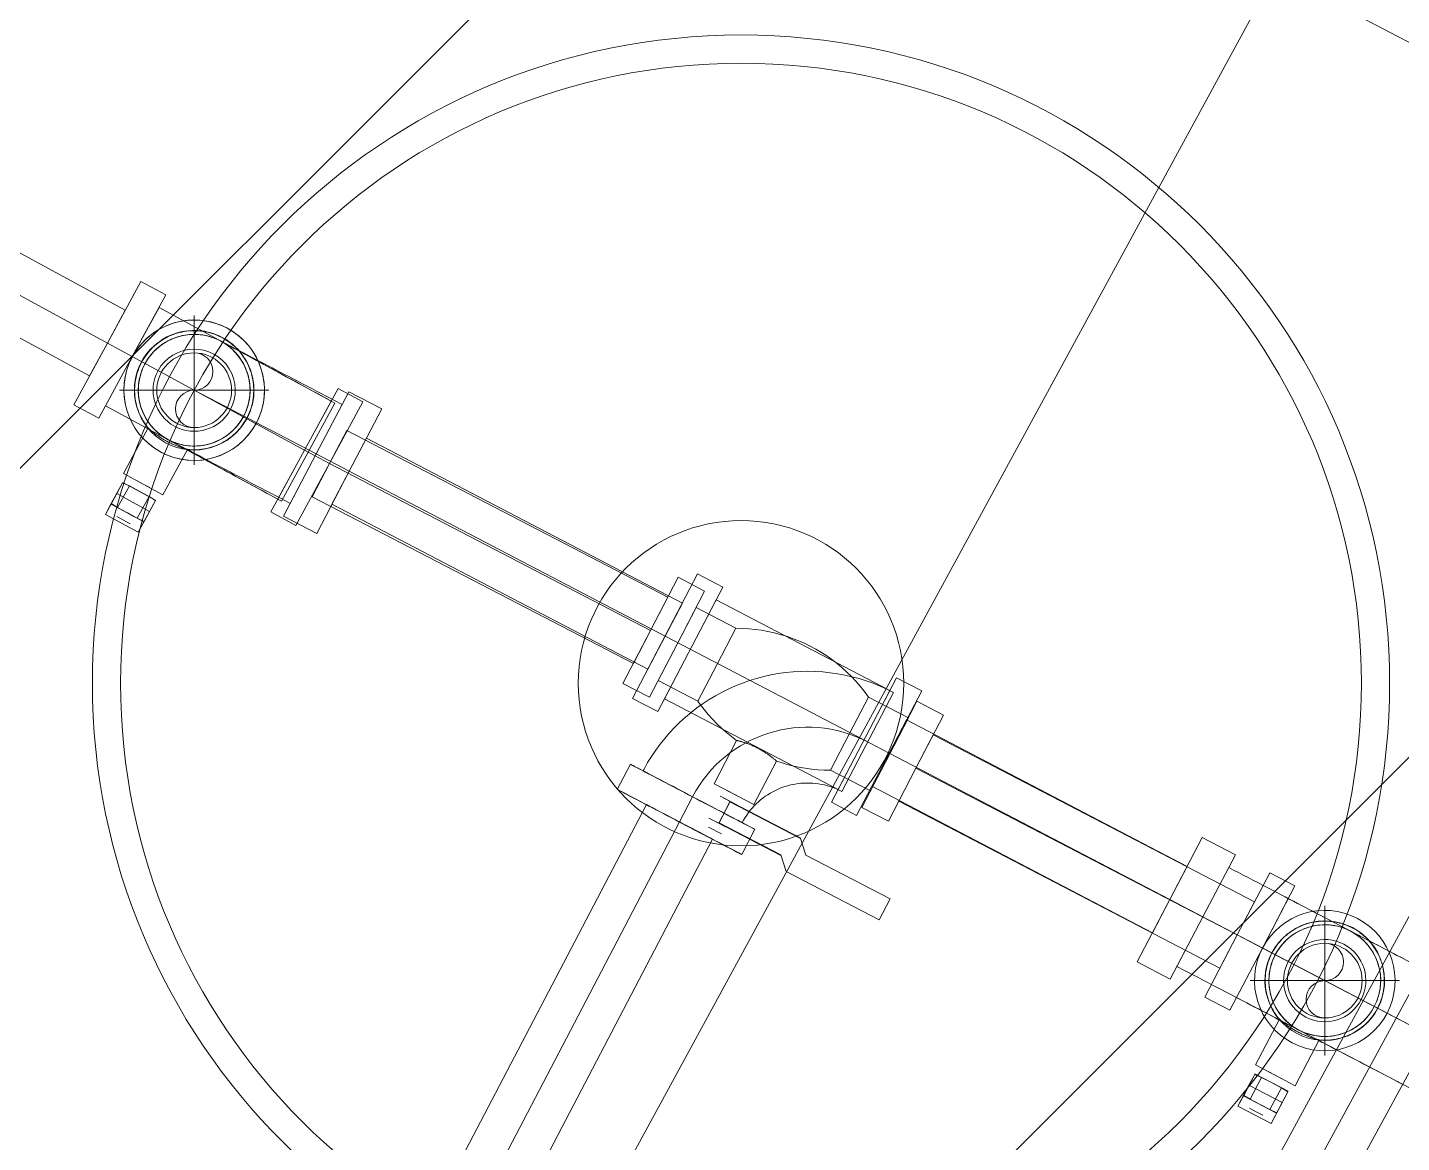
# Model space of a CAD drawing. Header units: metres. Extents: x -207 to 292, y -187 to 169.
# Drawn here: x 11.7851 to 12.1527, y 98.7111 to 99.0096 of the extents above; entities that cross this region are included whole.
import ezdxf

# ---------------------------------------------------------------- set-up
doc = ezdxf.new("R2010")
doc.units = ezdxf.units.M
for name, color, linetype, lineweight in [('A-ROOF-PATT', 7, 'Continuous', 9), ('M-EQPM', 7, 'Continuous', 9), ('P-PIPE', 7, 'Continuous', 9), ('P-PIPE-CNTR', 7, 'Continuous', 9), ('S-BEAM', 7, 'Continuous', 9)]:
    doc.layers.add(name, color=color, linetype=linetype, lineweight=lineweight)
doc.layers.add('PR10-ARQ-PL-001-Emplazamiento-C-1_dwg', color=7, linetype='Continuous', lineweight=9, true_color=0x767676)

# ---------------------------------------------------------------- blocks, each defined once
blk = doc.blocks.new('M_HSS Rectangular - 5 x 5 cm-2120839-PLANTA EMPLAZAMIENTO ACTUALIZADO')
at = {"layer": 'S-BEAM'}
blk.add_line((1.1932, 0.025), (-1.1917, 0.025), dxfattribs=at)
blk = doc.blocks.new('Plastico - Codo - PL - Codo-V76-PLANTA EMPLAZAMIENTO ACTUALIZADO')
at = {"layer": 'P-PIPE'}
for p, q in [((11.87105, 98.91207), (11.86234, 98.89541)), ((11.87991, 98.90744), (11.87105, 98.91207)), ((11.86926, 98.90866), (11.86234, 98.89541)), ((11.8712, 98.89078), (11.87991, 98.90744)), ((11.86234, 98.89541), (11.85363, 98.87875)), ((11.86234, 98.89541), (11.85542, 98.88216)), ((11.8625, 98.87412), (11.8712, 98.89078)), ((11.85363, 98.87875), (11.8625, 98.87412))]:
    blk.add_line(p, q, dxfattribs=at)
at = {"layer": 'P-PIPE', "flags": 128}
for points in [[(11.81646, 98.91938), (11.81675, 98.91991), (11.81706, 98.92042), (11.81739, 98.92092), (11.81774, 98.92141), (11.8181, 98.92188), (11.81849, 98.92233), (11.81889, 98.92278), (11.81931, 98.9232), (11.81975, 98.92361), (11.8202, 98.924), (11.82067, 98.92437), (11.82116, 98.92472), (11.82165, 98.92505), (11.82216, 98.92536), (11.82269, 98.92566), (11.82322, 98.92593), (11.82376, 98.92618), (11.82432, 98.9264), (11.82488, 98.92661), (11.82545, 98.92679), (11.82602, 98.92695), (11.82661, 98.92708), (11.82719, 98.9272), (11.82779, 98.92729), (11.82838, 98.92735), (11.82898, 98.92739), (11.82957, 98.92741), (11.83017, 98.9274), (11.83077, 98.92737), (11.83136, 98.92732), (11.83196, 98.92724), (11.83255, 98.92714), (11.83313, 98.92701), (11.83371, 98.92687), (11.83428, 98.92669), (11.83485, 98.9265), (11.83541, 98.92628), (11.83595, 98.92604), (11.83649, 98.92578), (11.83664, 98.92571)], [(11.83664, 98.92571), (11.83716, 98.92542), (11.83767, 98.92511), (11.83817, 98.92479), (11.83866, 98.92444), (11.83913, 98.92407), (11.83959, 98.92368), (11.84003, 98.92328), (11.84045, 98.92286), (11.84086, 98.92242), (11.84125, 98.92197), (11.84162, 98.9215), (11.84197, 98.92102), (11.84231, 98.92052), (11.84262, 98.92001), (11.84291, 98.91949), (11.84318, 98.91895), (11.84343, 98.91841), (11.84366, 98.91786), (11.84386, 98.91729), (11.84404, 98.91672), (11.8442, 98.91615), (11.84434, 98.91557), (11.84445, 98.91498), (11.84454, 98.91439), (11.8446, 98.91379), (11.84464, 98.9132), (11.84466, 98.9126), (11.84466, 98.912), (11.84463, 98.9114), (11.84457, 98.91081), (11.84449, 98.91022), (11.84439, 98.90963), (11.84427, 98.90904), (11.84412, 98.90846), (11.84395, 98.90789), (11.84375, 98.90732), (11.84354, 98.90677), (11.8433, 98.90622), (11.84304, 98.90568), (11.84296, 98.90554)], [(11.83664, 98.92571), (11.83666, 98.9257), (11.83674, 98.92566), (11.83687, 98.92559), (11.83705, 98.92549), (11.83729, 98.92537), (11.83757, 98.92522), (11.83791, 98.92505), (11.83829, 98.92484), (11.83873, 98.92462), (11.83921, 98.92436), (11.83974, 98.92409), (11.84032, 98.92378), (11.84095, 98.92346), (11.84162, 98.92311), (11.84234, 98.92273), (11.84309, 98.92234), (11.84389, 98.92192), (11.84473, 98.92148), (11.84561, 98.92102), (11.84653, 98.92054), (11.84749, 98.92004), (11.84848, 98.91952), (11.8495, 98.91899), (11.85055, 98.91844), (11.85164, 98.91787), (11.85275, 98.91729), (11.85389, 98.9167), (11.85505, 98.91609), (11.85623, 98.91547), (11.85744, 98.91484), (11.85867, 98.9142), (11.85991, 98.91355), (11.86117, 98.91289), (11.86244, 98.91223), (11.86372, 98.91156), (11.86501, 98.91088), (11.86631, 98.91021), (11.86761, 98.90953), (11.86891, 98.90884), (11.86926, 98.90866)], [(11.82279, 98.89921), (11.82226, 98.8995), (11.82175, 98.89981), (11.82125, 98.90013), (11.82077, 98.90048), (11.82029, 98.90085), (11.81984, 98.90124), (11.8194, 98.90164), (11.81897, 98.90206), (11.81857, 98.9025), (11.81818, 98.90295), (11.8178, 98.90342), (11.81745, 98.9039), (11.81712, 98.9044), (11.81681, 98.90491), (11.81652, 98.90543), (11.81625, 98.90597), (11.816, 98.90651), (11.81577, 98.90706), (11.81557, 98.90763), (11.81538, 98.9082), (11.81522, 98.90877), (11.81509, 98.90935), (11.81498, 98.90994), (11.81489, 98.91053), (11.81482, 98.91113), (11.81478, 98.91172), (11.81476, 98.91232), (11.81477, 98.91292), (11.8148, 98.91352), (11.81485, 98.91411), (11.81493, 98.9147), (11.81503, 98.91529), (11.81516, 98.91588), (11.81531, 98.91646), (11.81548, 98.91703), (11.81567, 98.9176), (11.81589, 98.91815), (11.81613, 98.9187), (11.81639, 98.91924), (11.81646, 98.91938)], [(11.84296, 98.90554), (11.84268, 98.90501), (11.84237, 98.9045), (11.84204, 98.904), (11.84169, 98.90351), (11.84132, 98.90304), (11.84094, 98.90259), (11.84053, 98.90214), (11.84011, 98.90172), (11.83967, 98.90131), (11.83922, 98.90092), (11.83875, 98.90055), (11.83827, 98.9002), (11.83777, 98.89987), (11.83726, 98.89956), (11.83674, 98.89926), (11.83621, 98.89899), (11.83566, 98.89874), (11.83511, 98.89852), (11.83455, 98.89831), (11.83398, 98.89813), (11.8334, 98.89797), (11.83282, 98.89784), (11.83223, 98.89772), (11.83164, 98.89763), (11.83105, 98.89757), (11.83045, 98.89753), (11.82985, 98.89751), (11.82925, 98.89752), (11.82866, 98.89755), (11.82806, 98.8976), (11.82747, 98.89768), (11.82688, 98.89778), (11.82629, 98.89791), (11.82571, 98.89805), (11.82514, 98.89823), (11.82458, 98.89842), (11.82402, 98.89864), (11.82347, 98.89888), (11.82293, 98.89914), (11.82279, 98.89921)], [(11.85542, 98.88216), (11.85411, 98.88284), (11.85281, 98.88352), (11.85151, 98.8842), (11.85022, 98.88488), (11.84894, 98.88555), (11.84766, 98.88621), (11.8464, 98.88687), (11.84515, 98.88752), (11.84392, 98.88817), (11.84271, 98.8888), (11.84152, 98.88942), (11.84035, 98.89003), (11.83921, 98.89063), (11.83809, 98.89122), (11.83699, 98.89179), (11.83593, 98.89234), (11.8349, 98.89288), (11.8339, 98.8934), (11.83294, 98.89391), (11.83201, 98.89439), (11.83112, 98.89486), (11.83027, 98.8953), (11.82946, 98.89573), (11.82869, 98.89613), (11.82796, 98.89651), (11.82728, 98.89686), (11.82664, 98.8972), (11.82605, 98.89751), (11.8255, 98.89779), (11.82501, 98.89805), (11.82456, 98.89829), (11.82416, 98.89849), (11.82381, 98.89868), (11.82351, 98.89883), (11.82326, 98.89896), (11.82307, 98.89906), (11.82292, 98.89914), (11.82283, 98.89919), (11.82279, 98.89921)]]:
    blk.add_lwpolyline(points, dxfattribs=at)
at = {"layer": 'P-PIPE'}
for radius, start, end in [(0.0188, 332.4113, 152.4113), (0.0188, 332.4113, 152.4113), (0.01495, 332.4113, 152.4113), (0.0188, 152.4113, 332.4113), (0.0188, 152.4113, 332.4113), (0.01495, 152.4113, 332.4113)]:
    blk.add_arc((11.82971, 98.91246), radius, start, end, dxfattribs=at)
blk = doc.blocks.new('Plastico - Codo - PL - Codo-V77-PLANTA EMPLAZAMIENTO ACTUALIZADO')
at = {"layer": 'P-PIPE'}
for p, q in [((12.0994, 98.79275), (12.09069, 98.77609)), ((12.10826, 98.78812), (12.0994, 98.79275)), ((12.09956, 98.77146), (12.10826, 98.78812)), ((12.10648, 98.78471), (12.09956, 98.77146)), ((12.09069, 98.77609), (12.08199, 98.75943)), ((12.09085, 98.75479), (12.09956, 98.77146)), ((12.09956, 98.77146), (12.09263, 98.75821)), ((12.08199, 98.75943), (12.09085, 98.75479))]:
    blk.add_line(p, q, dxfattribs=at)
at = {"layer": 'P-PIPE', "flags": 128}
for points in [[(12.10648, 98.78471), (12.10779, 98.78402), (12.10909, 98.78334), (12.11039, 98.78267), (12.11168, 98.78199), (12.11296, 98.78132), (12.11424, 98.78065), (12.1155, 98.77999), (12.11675, 98.77934), (12.11798, 98.7787), (12.11919, 98.77807), (12.12038, 98.77744), (12.12155, 98.77683), (12.12269, 98.77624), (12.12381, 98.77565), (12.1249, 98.77508), (12.12597, 98.77452), (12.127, 98.77399), (12.128, 98.77346), (12.12896, 98.77296), (12.12989, 98.77248), (12.13078, 98.77201), (12.13163, 98.77157), (12.13244, 98.77114), (12.13321, 98.77074), (12.13394, 98.77036), (12.13462, 98.77), (12.13526, 98.76967), (12.13585, 98.76936), (12.1364, 98.76908), (12.13689, 98.76882), (12.13734, 98.76858), (12.13774, 98.76837), (12.13809, 98.76819), (12.13839, 98.76803), (12.13863, 98.76791), (12.13883, 98.7678), (12.13898, 98.76773), (12.13907, 98.76768), (12.13911, 98.76766)], [(12.11894, 98.76133), (12.11922, 98.76186), (12.11953, 98.76237), (12.11986, 98.76287), (12.12021, 98.76335), (12.12058, 98.76383), (12.12096, 98.76428), (12.12137, 98.76472), (12.12179, 98.76515), (12.12222, 98.76555), (12.12268, 98.76594), (12.12315, 98.76632), (12.12363, 98.76667), (12.12413, 98.767), (12.12464, 98.76731), (12.12516, 98.7676), (12.12569, 98.76787), (12.12624, 98.76812), (12.12679, 98.76835), (12.12735, 98.76855), (12.12792, 98.76874), (12.1285, 98.76889), (12.12908, 98.76903), (12.12967, 98.76914), (12.13026, 98.76923), (12.13085, 98.7693), (12.13145, 98.76934), (12.13205, 98.76936), (12.13265, 98.76935), (12.13324, 98.76932), (12.13384, 98.76927), (12.13443, 98.76919), (12.13502, 98.76909), (12.1356, 98.76896), (12.13618, 98.76881), (12.13676, 98.76864), (12.13732, 98.76845), (12.13788, 98.76823), (12.13843, 98.76799), (12.13897, 98.76773), (12.13911, 98.76766)], [(12.13911, 98.76766), (12.13963, 98.76737), (12.14015, 98.76706), (12.14065, 98.76673), (12.14113, 98.76638), (12.1416, 98.76602), (12.14206, 98.76563), (12.1425, 98.76523), (12.14293, 98.76481), (12.14333, 98.76437), (12.14372, 98.76392), (12.14409, 98.76345), (12.14445, 98.76296), (12.14478, 98.76247), (12.14509, 98.76196), (12.14538, 98.76143), (12.14565, 98.7609), (12.1459, 98.76036), (12.14613, 98.7598), (12.14633, 98.75924), (12.14651, 98.75867), (12.14667, 98.7581), (12.14681, 98.75751), (12.14692, 98.75693), (12.14701, 98.75633), (12.14708, 98.75574), (12.14712, 98.75514), (12.14714, 98.75455), (12.14713, 98.75395), (12.1471, 98.75335), (12.14704, 98.75276), (12.14697, 98.75216), (12.14686, 98.75157), (12.14674, 98.75099), (12.14659, 98.75041), (12.14642, 98.74984), (12.14623, 98.74927), (12.14601, 98.74871), (12.14577, 98.74817), (12.14551, 98.74763), (12.14544, 98.74748)], [(12.12526, 98.74116), (12.12474, 98.74144), (12.12423, 98.74175), (12.12373, 98.74208), (12.12324, 98.74243), (12.12277, 98.7428), (12.12231, 98.74318), (12.12187, 98.74359), (12.12145, 98.74401), (12.12104, 98.74445), (12.12065, 98.7449), (12.12028, 98.74537), (12.11993, 98.74585), (12.11959, 98.74635), (12.11928, 98.74686), (12.11899, 98.74738), (12.11872, 98.74791), (12.11847, 98.74846), (12.11824, 98.74901), (12.11804, 98.74957), (12.11786, 98.75014), (12.1177, 98.75072), (12.11756, 98.7513), (12.11745, 98.75189), (12.11736, 98.75248), (12.1173, 98.75307), (12.11725, 98.75367), (12.11724, 98.75427), (12.11724, 98.75487), (12.11727, 98.75546), (12.11733, 98.75606), (12.11741, 98.75665), (12.11751, 98.75724), (12.11763, 98.75783), (12.11778, 98.75841), (12.11795, 98.75898), (12.11815, 98.75954), (12.11836, 98.7601), (12.1186, 98.76065), (12.11886, 98.76119), (12.11894, 98.76133)], [(12.12526, 98.74116), (12.12524, 98.74117), (12.12516, 98.74121), (12.12503, 98.74128), (12.12485, 98.74137), (12.12461, 98.7415), (12.12433, 98.74165), (12.12399, 98.74182), (12.12361, 98.74202), (12.12317, 98.74225), (12.12269, 98.7425), (12.12215, 98.74278), (12.12158, 98.74308), (12.12095, 98.74341), (12.12028, 98.74376), (12.11956, 98.74413), (12.11881, 98.74453), (12.118, 98.74495), (12.11716, 98.74539), (12.11628, 98.74585), (12.11537, 98.74633), (12.11441, 98.74683), (12.11342, 98.74734), (12.1124, 98.74788), (12.11135, 98.74843), (12.11026, 98.74899), (12.10915, 98.74958), (12.10801, 98.75017), (12.10685, 98.75078), (12.10566, 98.7514), (12.10446, 98.75203), (12.10323, 98.75267), (12.10199, 98.75332), (12.10073, 98.75398), (12.09946, 98.75464), (12.09818, 98.75531), (12.09689, 98.75598), (12.09559, 98.75666), (12.09429, 98.75734), (12.09299, 98.75802), (12.09263, 98.75821)], [(12.14544, 98.74748), (12.14515, 98.74696), (12.14484, 98.74645), (12.14451, 98.74595), (12.14416, 98.74546), (12.1438, 98.74499), (12.14341, 98.74453), (12.14301, 98.74409), (12.14259, 98.74367), (12.14215, 98.74326), (12.14169, 98.74287), (12.14123, 98.7425), (12.14074, 98.74215), (12.14024, 98.74181), (12.13973, 98.7415), (12.13921, 98.74121), (12.13868, 98.74094), (12.13814, 98.74069), (12.13758, 98.74046), (12.13702, 98.74026), (12.13645, 98.74008), (12.13587, 98.73992), (12.13529, 98.73978), (12.1347, 98.73967), (12.13411, 98.73958), (12.13352, 98.73952), (12.13292, 98.73948), (12.13232, 98.73946), (12.13173, 98.73946), (12.13113, 98.73949), (12.13053, 98.73955), (12.12994, 98.73963), (12.12935, 98.73973), (12.12877, 98.73985), (12.12819, 98.74), (12.12762, 98.74017), (12.12705, 98.74037), (12.12649, 98.74058), (12.12594, 98.74082), (12.12541, 98.74108), (12.12526, 98.74116)]]:
    blk.add_lwpolyline(points, dxfattribs=at)
at = {"layer": 'P-PIPE'}
for radius, start, end in [(0.0188, 332.4113, 152.4113), (0.0188, 332.4113, 152.4113), (0.01495, 332.4113, 152.4113), (0.0188, 152.4113, 332.4113), (0.0188, 152.4113, 332.4113), (0.01495, 152.4113, 332.4113)]:
    blk.add_arc((12.13219, 98.75441), radius, start, end, dxfattribs=at)
blk = doc.blocks.new('M_Ball Valve - 50-150 mm - 20 mm-2169403-PLANTA EMPLAZAMIENTO ACTUALIZADO')
at = {"layer": 'P-PIPE'}
for p, q in [((11.95918, 98.86237), (11.95181, 98.84817)), ((11.96628, 98.85868), (11.95918, 98.86237)), ((11.9589, 98.84448), (11.96628, 98.85868)), ((11.9589, 98.84448), (11.96398, 98.85425)), ((11.97462, 98.84872), (11.96398, 98.85425)), ((11.97462, 98.84872), (11.96955, 98.83895)), ((11.95181, 98.84817), (11.94443, 98.83397)), ((11.95153, 98.83029), (11.9589, 98.84448)), ((11.95383, 98.83472), (11.9589, 98.84448)), ((11.96955, 98.83895), (11.96448, 98.82919)), ((11.94443, 98.83397), (11.95153, 98.83029)), ((11.95383, 98.83472), (11.96448, 98.82919)), ((12.01012, 98.83028), (12.00505, 98.82052)), ((12.02077, 98.82475), (12.01012, 98.83028)), ((12.02308, 98.82918), (12.0157, 98.81498)), ((12.03017, 98.8255), (12.02308, 98.82918)), ((12.02077, 98.82475), (12.0157, 98.81498)), ((12.0228, 98.8113), (12.03017, 98.8255)), ((12.00505, 98.82052), (11.99998, 98.81075)), ((11.97483, 98.81873), (11.9688, 98.80712)), ((11.97944, 98.80159), (11.98548, 98.8132)), ((12.0157, 98.81498), (12.00833, 98.80079)), ((12.0157, 98.81498), (12.01063, 98.80522)), ((11.99998, 98.81075), (12.01063, 98.80522)), ((12.01542, 98.7971), (12.0228, 98.8113)), ((11.9688, 98.80712), (11.97944, 98.80159)), ((11.9688, 98.80712), (11.97944, 98.80159)), ((11.97589, 98.80343), (11.97234, 98.80528)), ((11.97589, 98.80343), (11.97234, 98.80528)), ((11.97311, 98.8024), (11.97006, 98.79654)), ((11.97006, 98.79654), (11.97311, 98.8024)), ((11.97012, 98.79666), (11.97305, 98.80229)), ((11.97305, 98.80229), (11.97012, 98.79666)), ((11.97311, 98.8024), (11.97044, 98.80378)), ((11.97311, 98.8024), (11.97044, 98.80378)), ((11.97488, 98.80148), (11.97133, 98.80332)), ((11.97488, 98.80148), (11.97133, 98.80332)), ((11.97311, 98.8024), (11.97305, 98.80229)), ((11.97305, 98.80229), (11.97311, 98.8024)), ((11.99196, 98.79247), (11.97305, 98.80229)), ((11.97311, 98.8024), (11.99202, 98.79258)), ((12.00833, 98.80079), (12.01542, 98.7971)), ((11.9674, 98.79793), (11.97006, 98.79654)), ((11.9674, 98.79793), (11.97006, 98.79654)), ((11.96829, 98.79747), (11.97184, 98.79562)), ((11.96829, 98.79747), (11.97184, 98.79562)), ((11.96727, 98.79551), (11.97082, 98.79367)), ((11.96727, 98.79551), (11.97082, 98.79367)), ((11.97012, 98.79666), (11.97006, 98.79654)), ((11.97006, 98.79654), (11.97012, 98.79666)), ((11.97006, 98.79654), (11.98664, 98.78793)), ((11.9867, 98.78804), (11.97012, 98.79666)), ((11.99196, 98.79247), (11.99337, 98.78802)), ((11.99337, 98.78802), (11.99196, 98.79247)), ((11.9867, 98.78804), (11.98811, 98.78359)), ((11.98811, 98.78359), (11.9867, 98.78804)), ((11.99337, 98.78802), (12.0159, 98.77632)), ((12.0159, 98.77632), (11.99337, 98.78802)), ((11.98811, 98.78359), (12.01297, 98.77068)), ((12.01297, 98.77068), (11.98811, 98.78359)), ((12.01297, 98.77068), (12.0159, 98.77632)), ((12.0159, 98.77632), (12.01297, 98.77068))]:
    blk.add_line(p, q, dxfattribs=at)
at = {"layer": 'P-PIPE', "flags": 128}
for points in [[(11.97462, 98.84872), (11.97634, 98.84869), (11.97806, 98.84859), (11.97977, 98.84843), (11.98148, 98.8482), (11.98317, 98.8479), (11.98485, 98.84753), (11.98652, 98.8471), (11.98816, 98.8466), (11.98979, 98.84603), (11.99139, 98.8454), (11.99296, 98.84471), (11.9945, 98.84395), (11.99602, 98.84313), (11.9975, 98.84225), (11.99894, 98.84132), (12.00034, 98.84033), (12.00171, 98.83928), (12.00303, 98.83818), (12.0043, 98.83702), (12.00553, 98.83582), (12.00671, 98.83457), (12.00784, 98.83327), (12.00891, 98.83193), (12.00994, 98.83054), (12.01012, 98.83028)], [(11.97483, 98.81873), (11.97345, 98.81976), (11.97211, 98.82084), (11.97081, 98.82197), (11.96957, 98.82316), (11.96837, 98.82439), (11.96722, 98.82567), (11.96612, 98.82699), (11.96508, 98.82836), (11.96448, 98.82919)], [(11.99998, 98.81075), (11.99826, 98.81078), (11.99654, 98.81088), (11.99483, 98.81104), (11.99313, 98.81127), (11.99143, 98.81157), (11.98975, 98.81194), (11.98809, 98.81237), (11.98644, 98.81287), (11.98548, 98.8132)]]:
    blk.add_lwpolyline(points, dxfattribs=at)
at = {"layer": 'P-PIPE'}
for points, knots in [([(11.98548, 98.8132), (11.98548, 98.8132), (11.98543, 98.81325), (11.98522, 98.81343), (11.98493, 98.81367), (11.98463, 98.81392), (11.98438, 98.81412), (11.98409, 98.81434), (11.98378, 98.81457), (11.98345, 98.81482), (11.98308, 98.81508), (11.98269, 98.81534), (11.98229, 98.81561), (11.98186, 98.81587), (11.98127, 98.81622), (11.9805, 98.81664), (11.97956, 98.81711), (11.97878, 98.81744), (11.97818, 98.81768), (11.97774, 98.81785), (11.97732, 98.818), (11.97693, 98.81814), (11.97655, 98.81825), (11.97621, 98.81836), (11.9759, 98.81845), (11.97553, 98.81855), (11.97516, 98.81865), (11.97489, 98.81872), (11.97483, 98.81874), (11.97483, 98.81873)], [-1, -1, -1, -1, -0.944444, -0.888889, -0.833333, -0.805556, -0.777778, -0.75, -0.722222, -0.694444, -0.666667, -0.638889, -0.611111, -0.583333, -0.555556, -0.5, -0.444444, -0.388889, -0.361111, -0.333333, -0.305556, -0.277778, -0.25, -0.222222, -0.194444, -0.166667, -0.111111, -0.055556, 0, 0, 0, 0]), ([(11.97483, 98.81873), (11.97483, 98.81874), (11.97489, 98.81872), (11.97516, 98.81865), (11.97553, 98.81855), (11.9759, 98.81845), (11.97621, 98.81836), (11.97655, 98.81825), (11.97693, 98.81814), (11.97732, 98.818), (11.97774, 98.81785), (11.97818, 98.81768), (11.97878, 98.81744), (11.97956, 98.81711), (11.9805, 98.81664), (11.98127, 98.81622), (11.98186, 98.81587), (11.98229, 98.81561), (11.98269, 98.81534), (11.98308, 98.81508), (11.98345, 98.81482), (11.98378, 98.81457), (11.98409, 98.81434), (11.98438, 98.81412), (11.98463, 98.81392), (11.98493, 98.81367), (11.98522, 98.81343), (11.98543, 98.81325), (11.98548, 98.8132), (11.98548, 98.8132)], [-1, -1, -1, -1, -0.944444, -0.888889, -0.833333, -0.805556, -0.777778, -0.75, -0.722222, -0.694444, -0.666667, -0.638889, -0.611111, -0.555556, -0.5, -0.444444, -0.416667, -0.388889, -0.361111, -0.333333, -0.305556, -0.277778, -0.25, -0.222222, -0.194444, -0.166667, -0.111111, -0.055556, 0, 0, 0, 0])]:
    blk.add_open_spline(points, degree=3, knots=knots, dxfattribs=at)
blk = doc.blocks.new('M_Ball Valve - 50-150 mm - 20 mm-V83-PLANTA EMPLAZAMIENTO ACTUALIZADO')
at = {"layer": 'P-PIPE'}
for p, q in [((11.81739, 98.90235), (11.81078, 98.8902)), ((11.82133, 98.88447), (11.82793, 98.89662)), ((11.81078, 98.8902), (11.81606, 98.88733)), ((11.81055, 98.88768), (11.80752, 98.8821)), ((11.81055, 98.88768), (11.80898, 98.88478)), ((11.81237, 98.88683), (11.80922, 98.88103)), ((11.81055, 98.88768), (11.81237, 98.88683)), ((11.8194, 98.88301), (11.81061, 98.88779)), ((11.81501, 98.8854), (11.81237, 98.88683)), ((11.81501, 98.8854), (11.81326, 98.88635)), ((11.81501, 98.8854), (11.81326, 98.88635)), ((11.81606, 98.88733), (11.8143, 98.88829)), ((11.81675, 98.88445), (11.81501, 98.8854)), ((11.81675, 98.88445), (11.81501, 98.8854)), ((11.81764, 98.88397), (11.81501, 98.8854)), ((11.81606, 98.88733), (11.82133, 98.88447)), ((11.81781, 98.88638), (11.81606, 98.88733)), ((11.80898, 98.88478), (11.80594, 98.8792)), ((11.80594, 98.8792), (11.80752, 98.8821)), ((11.80746, 98.88199), (11.81625, 98.87721)), ((11.80922, 98.88103), (11.80752, 98.8821)), ((11.81776, 98.88), (11.80898, 98.88478)), ((11.80898, 98.88478), (11.81776, 98.88)), ((11.81449, 98.87817), (11.81764, 98.88397)), ((11.81631, 98.87732), (11.81934, 98.8829)), ((11.81764, 98.88397), (11.81934, 98.8829)), ((11.81776, 98.88), (11.81934, 98.8829)), ((11.80594, 98.8792), (11.81473, 98.87442)), ((11.81473, 98.87442), (11.80594, 98.8792)), ((11.80905, 98.87862), (11.8108, 98.87767)), ((11.80922, 98.88103), (11.81185, 98.8796)), ((11.81011, 98.88055), (11.81185, 98.8796)), ((11.81011, 98.88055), (11.81185, 98.8796)), ((11.81185, 98.8796), (11.8136, 98.87865)), ((11.81185, 98.8796), (11.8136, 98.87865)), ((11.81185, 98.8796), (11.81449, 98.87817)), ((11.81631, 98.87732), (11.81449, 98.87817)), ((11.81473, 98.87442), (11.81776, 98.88)), ((11.8108, 98.87767), (11.81256, 98.87671)), ((11.81631, 98.87732), (11.81473, 98.87442))]:
    blk.add_line(p, q, dxfattribs=at)
at = {"layer": 'P-PIPE', "flags": 128}
for points in [[(11.84371, 98.90485), (11.84401, 98.90542), (11.84428, 98.90599), (11.84452, 98.90658), (11.84475, 98.90718), (11.84495, 98.90778), (11.84512, 98.9084), (11.84527, 98.90902), (11.8454, 98.90964), (11.8455, 98.91027), (11.84557, 98.9109), (11.84562, 98.91154), (11.84564, 98.91218), (11.84564, 98.91281), (11.84562, 98.91345), (11.84556, 98.91409), (11.84549, 98.91472), (11.84538, 98.91535), (11.84526, 98.91597), (11.8451, 98.91659), (11.84493, 98.9172), (11.84472, 98.91781), (11.8445, 98.9184), (11.84425, 98.91899), (11.84398, 98.91957), (11.84368, 98.92013), (11.84336, 98.92068), (11.84302, 98.92122), (11.84266, 98.92175), (11.84228, 98.92226), (11.84188, 98.92275), (11.84146, 98.92323), (11.84102, 98.92369), (11.84056, 98.92413), (11.84008, 98.92456), (11.83959, 98.92496), (11.83908, 98.92535), (11.83856, 98.92571), (11.83802, 98.92606), (11.83747, 98.92638), (11.83691, 98.92668), (11.83634, 98.92695), (11.83575, 98.92721), (11.83516, 98.92744), (11.83455, 98.92764), (11.83394, 98.92782), (11.83332, 98.92798), (11.8327, 98.92811), (11.83207, 98.92822), (11.83144, 98.9283), (11.83081, 98.92836), (11.83017, 98.92839), (11.82953, 98.92839), (11.82889, 98.92837), (11.82826, 98.92833), (11.82763, 98.92826), (11.827, 98.92816), (11.82637, 98.92804), (11.82575, 98.92789), (11.82514, 98.92772), (11.82453, 98.92753), (11.82393, 98.92731), (11.82334, 98.92707), (11.82276, 98.9268), (11.82219, 98.92651), (11.82164, 98.9262), (11.8211, 98.92586), (11.82057, 98.92551), (11.82005, 98.92513), (11.81955, 98.92474), (11.81907, 98.92432), (11.8186, 98.92388), (11.81816, 98.92343), (11.81773, 98.92296), (11.81732, 98.92247), (11.81693, 98.92197), (11.81656, 98.92145), (11.81621, 98.92092), (11.81588, 98.92037), (11.81571, 98.92007)], [(11.81571, 98.92007), (11.81542, 98.9195), (11.81515, 98.91893), (11.8149, 98.91834), (11.81468, 98.91774), (11.81448, 98.91714), (11.81431, 98.91652), (11.81416, 98.9159), (11.81403, 98.91528), (11.81393, 98.91465), (11.81385, 98.91402), (11.81381, 98.91338), (11.81378, 98.91274), (11.81378, 98.91211), (11.81381, 98.91147), (11.81386, 98.91083), (11.81394, 98.9102), (11.81404, 98.90957), (11.81417, 98.90895), (11.81432, 98.90833), (11.8145, 98.90772), (11.8147, 98.90711), (11.81493, 98.90652), (11.81518, 98.90593), (11.81545, 98.90536), (11.81575, 98.90479), (11.81606, 98.90424), (11.8164, 98.9037), (11.81676, 98.90317), (11.81715, 98.90266), (11.81739, 98.90235)], [(11.82793, 98.89663), (11.82857, 98.89657), (11.8292, 98.89653), (11.82984, 98.89653), (11.83048, 98.89654), (11.83111, 98.89659), (11.83175, 98.89666), (11.83238, 98.89675), (11.833, 98.89687), (11.83363, 98.89701), (11.83424, 98.89718), (11.83485, 98.89738), (11.83545, 98.89759), (11.83604, 98.89783), (11.83662, 98.8981), (11.83719, 98.89839), (11.83774, 98.8987), (11.83829, 98.89903), (11.83882, 98.89938), (11.83933, 98.89976), (11.83983, 98.90015), (11.84032, 98.90057), (11.84078, 98.901), (11.84123, 98.90145), (11.84166, 98.90192), (11.84208, 98.90241), (11.84247, 98.90291), (11.84284, 98.90343), (11.84319, 98.90396), (11.84352, 98.90451), (11.84371, 98.90485)]]:
    blk.add_lwpolyline(points, dxfattribs=at)
at = {"layer": 'P-PIPE'}
for radius, start, end in [(0.016, 331.4765, 151.4765), (0.016, 331.4765, 151.4765), (0.016, 331.4765, 151.4765), (0.016, 331.4765, 151.4765), (0.011, 331.4765, 151.4765), (0.011, 331.4765, 151.4765), (0.011, 331.4765, 151.4765), (0.011, 331.4765, 151.4765), (0.016, 151.4765, 331.4765), (0.016, 151.4765, 331.4765), (0.016, 151.4765, 331.4765), (0.016, 151.4765, 331.4765), (0.011, 151.4765, 331.4765), (0.011, 151.4765, 331.4765), (0.011, 151.4765, 331.4765), (0.011, 151.4765, 331.4765)]:
    blk.add_arc((11.82971, 98.91246), radius, start, end, dxfattribs=at)
for points, knots in [([(11.8223, 98.89883), (11.822, 98.899), (11.82139, 98.89935), (11.82053, 98.89989), (11.81987, 98.90034), (11.81939, 98.90069), (11.81906, 98.90094), (11.81875, 98.90118), (11.81847, 98.90141), (11.81822, 98.90162), (11.818, 98.90181), (11.81782, 98.90197), (11.81766, 98.90211), (11.81754, 98.90222), (11.81743, 98.90232), (11.81739, 98.90235), (11.81739, 98.90235)], [-1, -1, -1, -1, -0.9444444, -0.8888889, -0.8333333, -0.8055556, -0.7777778, -0.75, -0.7222222, -0.6944444, -0.6666667, -0.6388889, -0.6111111, -0.5833333, -0.5555556, -0.5, -0.5, -0.5, -0.5]), ([(11.81739, 98.90235), (11.81739, 98.90235), (11.81744, 98.90231), (11.81761, 98.90215), (11.81782, 98.90197), (11.818, 98.90181), (11.81822, 98.90162), (11.81847, 98.90141), (11.81875, 98.90118), (11.81906, 98.90094), (11.81939, 98.90069), (11.81987, 98.90034), (11.82053, 98.89989), (11.82139, 98.89935), (11.822, 98.899), (11.8223, 98.89883)], [-0.5, -0.5, -0.5, -0.5, -0.4444444, -0.3888889, -0.3611111, -0.3333333, -0.3055556, -0.2777778, -0.25, -0.2222222, -0.1944444, -0.1666667, -0.1111111, -0.0555556, 0, 0, 0, 0]), ([(11.8223, 98.89883), (11.82261, 98.89867), (11.82324, 98.89835), (11.82416, 98.89791), (11.8249, 98.89761), (11.82545, 98.8974), (11.82585, 98.89725), (11.82621, 98.89713), (11.82656, 98.89702), (11.82687, 98.89692), (11.82714, 98.89684), (11.82738, 98.89677), (11.82765, 98.8967), (11.82787, 98.89664), (11.82793, 98.89662), (11.82793, 98.89662)], [-1, -1, -1, -1, -0.9444444, -0.8888889, -0.8333333, -0.8055556, -0.7777778, -0.75, -0.7222222, -0.6944444, -0.6666667, -0.6388889, -0.6111111, -0.5555556, -0.5, -0.5, -0.5, -0.5]), ([(11.82793, 98.89662), (11.82793, 98.89662), (11.82789, 98.89664), (11.82774, 98.89668), (11.82758, 98.89672), (11.82738, 98.89677), (11.82714, 98.89684), (11.82687, 98.89692), (11.82656, 98.89702), (11.82621, 98.89713), (11.82584, 98.89725), (11.82545, 98.8974), (11.8249, 98.89761), (11.82416, 98.89791), (11.82324, 98.89835), (11.82261, 98.89867), (11.8223, 98.89883)], [-0.5, -0.5, -0.5, -0.5, -0.4444444, -0.4166667, -0.3888889, -0.3611111, -0.3333333, -0.3055556, -0.2777778, -0.25, -0.2222222, -0.1944444, -0.1666667, -0.1111111, -0.0555556, 0, 0, 0, 0])]:
    blk.add_open_spline(points, degree=3, knots=knots, dxfattribs=at)
blk = doc.blocks.new('Mod-Gen-Bomba Oxig - Mod-Gen-Bomba Oxig-2171618-PLANTA EMPLAZAMIENTO ACTUALIZADO')
at = {"layer": 'M-EQPM'}
for radius, start, end in [(0.17353, 360, 180), (0.17353, 360, 180), (0.16598, 360, 180), (0.16598, 360, 180), (0.04353, 360, 180), (0.04353, 360, 180), (0.17353, 180, 360), (0.17353, 180, 360), (0.16598, 180, 360), (0.16598, 180, 360), (0.04353, 180, 360), (0.04353, 180, 360)]:
    blk.add_arc((0, 0), radius, start, end, dxfattribs=at)
blk = doc.blocks.new('YADRAN_LASQUEMAS_ARQ_MO_006_E02_rvt-1-PLANTA EMPLAZAMIENTO ACTUALIZADO')
at = {"layer": 'A-ROOF-PATT', "true_color": 0x008040}
h = blk.add_hatch(dxfattribs=at)
h.set_pattern_fill('FP_66', color=116, style=0, pattern_type=2)
h.set_pattern_definition([(241.477, (-33.576, 19.343), (0.3075189, -0.167129), [])])
h.paths.add_polyline_path([(13.59611, 95.63967), (14.80632, 97.86641), (10.40577, 100.25805), (9.19556, 98.03131)])
at = {"layer": 'P-PIPE'}
for p, q in [((12.29278, 99.02571), (12.06061, 98.59851)), ((12.07818, 98.58896), (12.31036, 99.01616)), ((11.81126, 98.93387), (11.75586, 98.96398)), ((11.74631, 98.94641), (11.80171, 98.9163)), ((11.81546, 98.9416), (11.80648, 98.92509)), ((11.82214, 98.93797), (11.81546, 98.9416)), ((11.81316, 98.92146), (11.82214, 98.93797)), ((11.80648, 98.92509), (11.81126, 98.93387)), ((11.80648, 98.92509), (11.81126, 98.93387)), ((11.8203, 98.93459), (11.81316, 98.92146)), ((11.86636, 98.90956), (11.8203, 98.93459)), ((11.80648, 98.92509), (11.79751, 98.90857)), ((11.80171, 98.9163), (11.80648, 98.92509)), ((11.80171, 98.9163), (11.80648, 98.92509)), ((11.80418, 98.90494), (11.81316, 98.92146)), ((11.81316, 98.92146), (11.80602, 98.90832)), ((11.8682, 98.91294), (11.85922, 98.89642)), ((11.87487, 98.90931), (11.8682, 98.91294)), ((11.79751, 98.90857), (11.80418, 98.90494)), ((11.80602, 98.90832), (11.85208, 98.88329)), ((11.86636, 98.90956), (11.85922, 98.89642)), ((11.8602, 98.89589), (11.86734, 98.90903)), ((11.8659, 98.8928), (11.87487, 98.90931)), ((11.87051, 98.90167), (11.8659, 98.8928)), ((11.87051, 98.90167), (11.8659, 98.8928)), ((11.95641, 98.85705), (11.87051, 98.90167)), ((11.85922, 98.89642), (11.85024, 98.87991)), ((11.85922, 98.89642), (11.85208, 98.88329)), ((11.87584, 98.89964), (11.8712, 98.89078)), ((11.87584, 98.89964), (11.8712, 98.89078)), ((11.96033, 98.85549), (11.87584, 98.89964)), ((11.85306, 98.88275), (11.8602, 98.89589)), ((11.85692, 98.87628), (11.8659, 98.8928)), ((11.8659, 98.8928), (11.86129, 98.88392)), ((11.8659, 98.8928), (11.86129, 98.88392)), ((11.8712, 98.89078), (11.86657, 98.88192)), ((11.8712, 98.89078), (11.86657, 98.88192)), ((11.86129, 98.88392), (11.9472, 98.8393)), ((11.86657, 98.88192), (11.95107, 98.83777)), ((11.85024, 98.87991), (11.85692, 98.87628)), ((11.9644, 98.86329), (11.94699, 98.82997)), ((11.9644, 98.86329), (11.94699, 98.82997)), ((11.97114, 98.85977), (11.9644, 98.86329)), ((11.95373, 98.82645), (11.97114, 98.85977)), ((11.95373, 98.82645), (11.97114, 98.85977)), ((11.95181, 98.84817), (11.95641, 98.85705)), ((11.95181, 98.84817), (11.95641, 98.85705)), ((11.96936, 98.85636), (11.95551, 98.82986)), ((11.96936, 98.85636), (11.95551, 98.82986)), ((12.01582, 98.83208), (11.96936, 98.85636)), ((11.9557, 98.84663), (11.96033, 98.85549)), ((11.9557, 98.84663), (11.96033, 98.85549)), ((11.9472, 98.8393), (11.95181, 98.84817)), ((11.9472, 98.8393), (11.95181, 98.84817)), ((11.95107, 98.83777), (11.9557, 98.84663)), ((11.95107, 98.83777), (11.9557, 98.84663)), ((12.0176, 98.83549), (12.00019, 98.80217)), ((12.0176, 98.83549), (12.00019, 98.80217)), ((12.02434, 98.83197), (12.0176, 98.83549)), ((12.01582, 98.83208), (12.00197, 98.80558)), ((12.01582, 98.83208), (12.00197, 98.80558)), ((12.00296, 98.80506), (12.01681, 98.83156)), ((12.00296, 98.80506), (12.01681, 98.83156)), ((12.00692, 98.79865), (12.02434, 98.83197)), ((12.00692, 98.79865), (12.02434, 98.83197)), ((11.94699, 98.82997), (11.95373, 98.82645)), ((11.95551, 98.82986), (12.00197, 98.80558)), ((12.02026, 98.82418), (12.01563, 98.81531)), ((12.02026, 98.82418), (12.01563, 98.81531)), ((12.09533, 98.78495), (12.02026, 98.82418)), ((12.02741, 98.82017), (12.0228, 98.8113)), ((12.02741, 98.82017), (12.0228, 98.8113)), ((12.11336, 98.77553), (12.02741, 98.82017)), ((11.9464, 98.81234), (11.94288, 98.8056)), ((12.01563, 98.81531), (12.011, 98.80645)), ((12.01563, 98.81531), (12.011, 98.80645)), ((12.0228, 98.8113), (12.01819, 98.80242)), ((12.0228, 98.8113), (12.01819, 98.80242)), ((12.011, 98.80645), (12.08606, 98.76722)), ((11.95068, 98.80153), (11.89065, 98.68665)), ((12.00019, 98.80217), (12.00692, 98.79865)), ((12.01819, 98.80242), (12.10414, 98.75778)), ((11.9762, 98.78819), (11.97972, 98.79492)), ((11.90837, 98.67738), (11.9684, 98.79226)), ((12.09069, 98.77609), (12.09533, 98.78495)), ((12.09069, 98.77609), (12.09533, 98.78495)), ((12.11746, 98.78331), (12.10875, 98.76665)), ((12.1242, 98.77979), (12.11746, 98.78331)), ((12.11549, 98.76313), (12.1242, 98.77979)), ((12.08606, 98.76722), (12.09069, 98.77609)), ((12.08606, 98.76722), (12.09069, 98.77609)), ((12.10875, 98.76665), (12.11336, 98.77553)), ((12.10875, 98.76665), (12.11336, 98.77553)), ((12.12241, 98.77638), (12.11549, 98.76313)), ((12.16887, 98.75211), (12.12241, 98.77638)), ((12.10875, 98.76665), (12.10005, 98.74999)), ((12.10414, 98.75778), (12.10875, 98.76665)), ((12.10414, 98.75778), (12.10875, 98.76665)), ((12.10678, 98.74647), (12.11549, 98.76313)), ((12.11549, 98.76313), (12.10857, 98.74988)), ((12.10005, 98.74999), (12.10678, 98.74647)), ((12.10857, 98.74988), (12.15503, 98.7256))]:
    blk.add_line(p, q, dxfattribs=at)
at = {"layer": 'P-PIPE', "flags": 128}
for points in [[(11.86734, 98.90903), (11.86612, 98.90969), (11.8649, 98.91035), (11.86369, 98.91101), (11.86248, 98.91167), (11.86128, 98.91232), (11.86009, 98.91296), (11.85891, 98.9136), (11.85775, 98.91424), (11.8566, 98.91486), (11.85547, 98.91548), (11.85435, 98.91608), (11.85326, 98.91668), (11.85219, 98.91726), (11.85115, 98.91783), (11.85013, 98.91838), (11.84913, 98.91892), (11.84817, 98.91944), (11.84724, 98.91995), (11.84634, 98.92044), (11.84547, 98.92091), (11.84464, 98.92136), (11.84384, 98.9218), (11.84308, 98.92221), (11.84236, 98.9226), (11.84169, 98.92297), (11.84105, 98.92332), (11.84045, 98.92364), (11.8399, 98.92394), (11.83939, 98.92422), (11.83892, 98.92447), (11.8385, 98.9247), (11.83813, 98.9249), (11.83781, 98.92508), (11.83753, 98.92523), (11.8373, 98.92535), (11.83711, 98.92545), (11.83698, 98.92553), (11.83689, 98.92557), (11.83685, 98.92559)], [(11.82257, 98.89932), (11.8226, 98.89931), (11.82267, 98.89927), (11.82279, 98.89921), (11.82296, 98.89911), (11.82318, 98.89899), (11.82345, 98.89885), (11.82376, 98.89868), (11.82412, 98.89848), (11.82453, 98.89826), (11.82498, 98.89802), (11.82548, 98.89775), (11.82602, 98.89745), (11.8266, 98.89713), (11.82723, 98.89679), (11.8279, 98.89643), (11.82861, 98.89605), (11.82936, 98.89564), (11.83014, 98.89521), (11.83096, 98.89477), (11.83182, 98.8943), (11.83271, 98.89381), (11.83364, 98.89331), (11.83459, 98.89279), (11.83558, 98.89226), (11.83659, 98.89171), (11.83763, 98.89114), (11.83869, 98.89056), (11.83978, 98.88997), (11.84089, 98.88937), (11.84201, 98.88876), (11.84316, 98.88814), (11.84432, 98.88751), (11.8455, 98.88687), (11.84668, 98.88622), (11.84788, 98.88557), (11.84909, 98.88492), (11.8503, 98.88426), (11.85151, 98.8836), (11.85273, 98.88293), (11.85306, 98.88275)], [(12.01681, 98.83156), (12.01503, 98.83245), (12.01322, 98.83326), (12.01137, 98.834), (12.0095, 98.83467), (12.00761, 98.83526), (12.00569, 98.83577), (12.00375, 98.8362), (12.0018, 98.83656), (11.99983, 98.83684), (11.99786, 98.83704), (11.99587, 98.83717), (11.99389, 98.83721), (11.9919, 98.83717), (11.98992, 98.83706), (11.98795, 98.83686), (11.98598, 98.83659), (11.98402, 98.83623), (11.98209, 98.8358), (11.98017, 98.8353), (11.97827, 98.83471), (11.97639, 98.83405), (11.97455, 98.83332), (11.97273, 98.83251), (11.97095, 98.83163), (11.96921, 98.83068), (11.9675, 98.82967), (11.96584, 98.82858), (11.96422, 98.82743), (11.96265, 98.82621), (11.96113, 98.82494), (11.95966, 98.8236), (11.95825, 98.8222), (11.95689, 98.82076), (11.95559, 98.81925), (11.95436, 98.8177), (11.95318, 98.8161), (11.95208, 98.81445), (11.95103, 98.81276), (11.95006, 98.81103), (11.94981, 98.81055)], [(11.97631, 98.79671), (11.97669, 98.7974), (11.9771, 98.79808), (11.97753, 98.79874), (11.97799, 98.79938), (11.97848, 98.8), (11.97899, 98.8006), (11.97952, 98.80119), (11.98008, 98.80175), (11.98065, 98.80229), (11.98125, 98.8028), (11.98187, 98.80329), (11.98251, 98.80376), (11.98317, 98.80419), (11.98384, 98.80461), (11.98453, 98.80499), (11.98524, 98.80535), (11.98595, 98.80568), (11.98669, 98.80598), (11.98743, 98.80625), (11.98818, 98.80649), (11.98894, 98.8067), (11.98971, 98.80688), (11.99049, 98.80703), (11.99127, 98.80714), (11.99205, 98.80723), (11.99284, 98.80729), (11.99363, 98.80731), (11.99442, 98.8073), (11.99521, 98.80726), (11.996, 98.80719), (11.99678, 98.80709), (11.99756, 98.80695), (11.99833, 98.80679), (11.9991, 98.80659), (11.99985, 98.80636), (12.0006, 98.80611), (12.00134, 98.80582), (12.00206, 98.80551), (12.00277, 98.80516), (12.00296, 98.80506)], [(12.15353, 98.76012), (12.1525, 98.76066), (12.1515, 98.76118), (12.15053, 98.76169), (12.14959, 98.76218), (12.14868, 98.76266), (12.1478, 98.76312), (12.14696, 98.76355), (12.14616, 98.76397), (12.1454, 98.76437), (12.14467, 98.76475), (12.14399, 98.76511), (12.14334, 98.76545), (12.14274, 98.76576), (12.14218, 98.76605), (12.14167, 98.76632), (12.1412, 98.76657), (12.14078, 98.76679), (12.1404, 98.76698), (12.14007, 98.76715), (12.13979, 98.7673), (12.13956, 98.76742), (12.13937, 98.76752), (12.13924, 98.76759), (12.13915, 98.76764), (12.13911, 98.76766)], [(12.12526, 98.74116), (12.12529, 98.74114), (12.12536, 98.74111), (12.12548, 98.74104), (12.12566, 98.74095), (12.12588, 98.74084), (12.12614, 98.7407), (12.12646, 98.74053), (12.12682, 98.74034), (12.12723, 98.74013), (12.12769, 98.73989), (12.12819, 98.73963), (12.12874, 98.73934), (12.12933, 98.73903), (12.12996, 98.7387), (12.13063, 98.73835), (12.13135, 98.73798), (12.1321, 98.73758), (12.1329, 98.73717), (12.13372, 98.73674), (12.13459, 98.73628), (12.13549, 98.73581), (12.13642, 98.73533), (12.13739, 98.73482), (12.13838, 98.7343), (12.1394, 98.73377), (12.14045, 98.73322), (12.14152, 98.73266), (12.14262, 98.73209), (12.14374, 98.7315), (12.14487, 98.73091), (12.14603, 98.73031), (12.1472, 98.72969), (12.14838, 98.72907), (12.14958, 98.72845), (12.15079, 98.72782), (12.15201, 98.72718), (12.15323, 98.72654)]]:
    blk.add_lwpolyline(points, dxfattribs=at)
at = {"layer": 'P-PIPE'}
for centre, radius, start, end in [((11.82971, 98.91246), 0.0188, 331.4765, 151.4765), ((11.82971, 98.91246), 0.0188, 331.4765, 151.4765), ((11.82971, 98.91246), 0.01495, 331.4765, 151.4765), ((11.82971, 98.91246), 0.0188, 151.4765, 331.4765), ((11.82971, 98.91246), 0.0188, 151.4765, 331.4765), ((11.82971, 98.91246), 0.01495, 151.4765, 331.4765), ((12.13219, 98.75441), 0.0188, 332.4113, 152.4113), ((12.13219, 98.75441), 0.0188, 332.4113, 152.4113), ((12.13219, 98.75441), 0.01495, 332.4113, 152.4113), ((12.13219, 98.75441), 0.0188, 152.4113, 332.4113), ((12.13219, 98.75441), 0.0188, 152.4113, 332.4113), ((12.13219, 98.75441), 0.01495, 152.4113, 332.4113)]:
    blk.add_arc(centre, radius, start, end, dxfattribs=at)
at = {"layer": 'P-PIPE', "color": 96, "true_color": 0x007f00}
for centre, radius, start, end in [((11.82971, 98.91246), 0.01, 0, 180), ((11.82971, 98.91246), 0.01, 0, 180), ((11.82971, 98.91746), 0.005, 270, 90), ((11.82971, 98.91746), 0.005, 270, 90), ((11.82971, 98.91246), 0.01, 180, 0), ((11.82971, 98.91246), 0.01, 180, 0), ((11.82971, 98.90746), 0.005, 90, 270), ((11.82971, 98.90746), 0.005, 90, 270), ((12.13219, 98.75441), 0.01, 0, 180), ((12.13219, 98.75441), 0.01, 0, 180), ((12.13219, 98.75941), 0.005, 270, 90), ((12.13219, 98.75941), 0.005, 270, 90), ((12.13219, 98.75441), 0.01, 180, 0), ((12.13219, 98.75441), 0.01, 180, 0), ((12.13219, 98.74941), 0.005, 90, 270), ((12.13219, 98.74941), 0.005, 90, 270)]:
    blk.add_arc(centre, radius, start, end, dxfattribs=at)
at = {"layer": 'P-PIPE'}
for centre, major_axis, ratio, start_param, end_param in [((11.96306, 98.80363), (-0.01666, 0.00871), 0.001109, 0, 3.141593), ((11.96306, 98.80363), (-0.01666, 0.00871), 0.001109, 3.141593, 6.283185), ((11.96306, 98.80363), (-0.01325, 0.00692), 0.001109, 3.141593, 6.283185), ((11.96306, 98.80363), (-0.01325, 0.00692), 0.001109, 0, 3.141593), ((11.95954, 98.79689), (-0.01666, 0.00871), 0.001109, 0, 3.141593), ((11.95954, 98.79689), (-0.01666, 0.00871), 0.001109, 3.141593, 6.283185), ((11.95954, 98.79689), (-0.00886, 0.00463), 0.00109, 0, 1.570796), ((11.95954, 98.79689), (-0.00886, 0.00463), 0.00109, 4.712389, 6.283185), ((11.95954, 98.79689), (-0.00886, 0.00463), 0.00109, 1.570796, 3.141593), ((11.95954, 98.79689), (-0.00886, 0.00463), 0.00109, 3.141593, 4.712389)]:
    blk.add_ellipse(centre, major_axis=major_axis, ratio=ratio, start_param=start_param, end_param=end_param, dxfattribs=at)
at = {"layer": 'P-PIPE-CNTR'}
for p, q in [((12.06939, 98.59374), (12.30157, 99.02094)), ((12.06939, 98.59374), (12.30157, 99.02094)), ((11.75109, 98.95519), (11.80648, 98.92509)), ((11.75109, 98.95519), (11.80648, 98.92509)), ((11.82971, 98.89246), (11.82971, 98.93246)), ((11.82971, 98.89246), (11.82971, 98.93246)), ((11.80648, 98.92509), (11.81316, 98.92146)), ((11.85922, 98.89642), (11.81316, 98.92146)), ((11.80971, 98.91246), (11.84971, 98.91246)), ((11.80971, 98.91246), (11.84971, 98.91246)), ((11.82971, 98.91246), (11.8602, 98.89589)), ((11.82971, 98.91246), (11.86234, 98.89541)), ((11.85922, 98.89642), (11.8659, 98.8928)), ((11.86234, 98.89541), (11.8712, 98.89078)), ((11.95181, 98.84817), (11.8659, 98.8928)), ((11.95181, 98.84817), (11.8659, 98.8928)), ((11.8712, 98.89078), (11.9557, 98.84663)), ((11.8712, 98.89078), (11.9557, 98.84663)), ((11.9557, 98.84663), (11.96243, 98.84311)), ((12.00889, 98.81883), (11.96243, 98.84311)), ((12.00889, 98.81883), (12.01563, 98.81531)), ((12.01563, 98.81531), (12.09069, 98.77609)), ((12.01563, 98.81531), (12.09069, 98.77609)), ((12.10875, 98.76665), (12.0228, 98.8113)), ((12.10875, 98.76665), (12.0228, 98.8113)), ((11.95954, 98.79689), (11.96306, 98.80363)), ((11.89951, 98.68201), (11.95954, 98.79689)), ((11.89951, 98.68201), (11.95954, 98.79689)), ((12.09069, 98.77609), (12.09956, 98.77146)), ((12.09956, 98.77146), (12.13219, 98.75441)), ((12.13219, 98.73441), (12.13219, 98.77441)), ((12.13219, 98.73441), (12.13219, 98.77441)), ((12.10875, 98.76665), (12.11549, 98.76313)), ((12.16195, 98.73885), (12.11549, 98.76313)), ((12.11219, 98.75441), (12.15219, 98.75441)), ((12.11219, 98.75441), (12.15219, 98.75441)), ((12.13219, 98.75441), (12.16294, 98.73834))]:
    blk.add_line(p, q, dxfattribs=at)
blk.add_ellipse((11.99381, 98.78756), major_axis=(-0.03075, 0.01607), ratio=0.999999, start_param=4.712389, end_param=6.283185, dxfattribs=at)
at = {"layer": 'M-EQPM', "lineweight": 9}
blk.add_blockref('Mod-Gen-Bomba Oxig - Mod-Gen-Bomba Oxig-2171618-PLANTA EMPLAZAMIENTO ACTUALIZADO', (11.97601, 98.83402), dxfattribs=at)
at = {"layer": 'P-PIPE', "lineweight": 9}
for name in ['Plastico - Codo - PL - Codo-V76-PLANTA EMPLAZAMIENTO ACTUALIZADO', 'M_Ball Valve - 50-150 mm - 20 mm-V83-PLANTA EMPLAZAMIENTO ACTUALIZADO', 'M_Ball Valve - 50-150 mm - 20 mm-2169403-PLANTA EMPLAZAMIENTO ACTUALIZADO', 'Plastico - Codo - PL - Codo-V77-PLANTA EMPLAZAMIENTO ACTUALIZADO']:
    blk.add_blockref(name, (0, 0), dxfattribs=at)
at = {"layer": 'P-PIPE', "lineweight": 9, "rotation": 0.9347802155065941}
blk.add_blockref('M_Ball Valve - 50-150 mm - 20 mm-V83-PLANTA EMPLAZAMIENTO ACTUALIZADO', (1.91773, -0.33788), dxfattribs=at)
at = {"layer": 'S-BEAM', "lineweight": 9, "rotation": 152.3383401739477}
blk.add_blockref('M_HSS Rectangular - 5 x 5 cm-2120839-PLANTA EMPLAZAMIENTO ACTUALIZADO', (11.3967, 99.43111), dxfattribs=at)
blk = doc.blocks.new('PR10-ARQ-PL-001-Emplazamiento-C-1_dwg-674643-PLANTA EMPLAZAMIENTO ACTUALIZADO')
at = {"lineweight": 9, "true_color": 0x0000ff}
h = blk.add_hatch(dxfattribs=at)
h.set_pattern_fill('FP_4', color=5, style=0, pattern_type=2)
h.set_pattern_definition([(45, (0, 0), (-0.2245064, 0.2245064), [])])
h.paths.add_polyline_path([(14.752, 94.9625), (16.0509, 97.4952), (11.1803, 99.8818), (9.7452, 97.6124), (13.56851, 95.58888)])

msp = doc.modelspace()

# ---------------------------------------------------------------- block references
at = {"lineweight": 5}
msp.add_blockref('YADRAN_LASQUEMAS_ARQ_MO_006_E02_rvt-1-PLANTA EMPLAZAMIENTO ACTUALIZADO', (0, 0), dxfattribs=at)
at = {"layer": 'PR10-ARQ-PL-001-Emplazamiento-C-1_dwg', "color": 7}
msp.add_blockref('PR10-ARQ-PL-001-Emplazamiento-C-1_dwg-674643-PLANTA EMPLAZAMIENTO ACTUALIZADO', (0, 0), dxfattribs=at)

doc.saveas('drawing.dxf')
